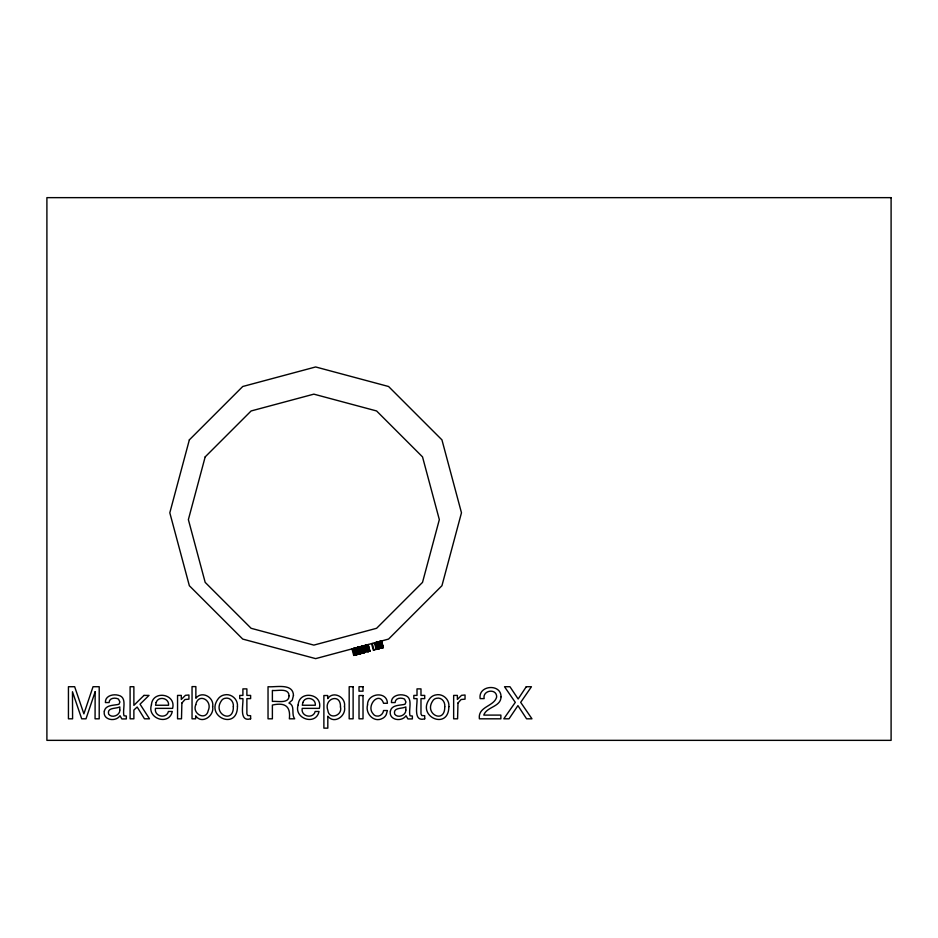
<?xml version="1.0" encoding="UTF-8"?>
<svg xmlns="http://www.w3.org/2000/svg" width="938" height="938" viewBox="0 0 938 938"><rect width="100%" height="100%" fill="white"/><g stroke="black" fill="none" stroke-linecap="round" stroke-linejoin="round"><path stroke-width="1.41" d="M358.551 654.149L361.986 653.235L360.204 646.692M367.602 651.722L370.018 651.078M383.372 647.501L380.441 648.287L378.706 641.733M381.614 640.947L383.29 647.525M381.414 641.006L383.173 647.548M381.262 641.041L383.021 647.595M381.063 641.1L382.81 647.654M380.828 641.158L382.669 647.689M380.558 641.229L382.294 647.783M380.253 641.311L381.965 647.877M379.925 641.404L381.637 647.97M379.632 641.486L381.391 648.029M379.468 641.522L381.215 648.076M379.362 641.557L381.133 648.099M379.128 641.615L380.875 648.17M378.929 641.662L380.687 648.217M377.826 641.967L379.597 648.51L376.666 649.295L375.036 642.718M377.639 642.014L379.398 648.568M377.486 642.049L379.245 648.604M377.287 642.108L379.034 648.662M377.053 642.167L378.893 648.697M376.771 642.249L378.542 648.791M376.443 642.331L378.237 648.873M376.15 642.413L377.862 648.979M375.857 642.495L377.615 649.049M375.352 642.624L377.099 649.178M375.188 642.671L376.912 649.237M374.461 642.87L376.208 649.424L373.312 650.198L371.554 643.644M372.257 643.456L374.004 650.011M368.165 644.547L369.959 651.089M368.036 644.582L369.807 651.136M367.86 644.64L369.642 651.183M367.579 644.711L369.361 651.253M367.485 644.734L369.185 651.3M368.341 648.721L369.044 651.335M367.11 644.84L368.845 651.394M366.852 644.91L368.611 651.453M366.652 644.957L368.353 651.523M366.535 644.992L368.282 651.547M366.195 645.074L368.095 651.593M366.078 645.11L367.837 651.664M365.926 645.156L367.708 651.699M364.671 645.485L366.43 652.039L365.773 652.215L364.026 645.661M363.229 645.872L364.988 652.426L363.006 652.954L361.247 646.411M363.029 645.93L364.776 652.485M362.936 645.954L364.694 652.508M362.643 646.036L364.436 652.578M362.373 646.106L364.132 652.66M362.115 646.176L363.874 652.719M361.904 646.235L363.651 652.778M359.969 646.751L361.869 653.258M359.77 646.798L361.517 653.352M359.512 646.868L361.224 653.434M359.219 646.95L361.036 653.481M359.137 646.974L360.896 653.528M358.961 647.021L360.649 653.587M358.515 647.138L360.274 653.692M358.14 647.243L359.899 653.786M358.07 647.255L359.653 653.856M357.812 647.326L359.5 653.892M357.554 647.396L359.266 653.962M357.495 647.408L358.914 652.649M357.261 647.478L359.019 654.02M357.061 647.525L358.82 654.079M356.827 647.595L358.668 654.114M357.718 654.372L355.924 647.83L357.847 654.337L353.743 655.439L351.985 648.885M355.795 647.865L357.484 654.443M355.572 647.924L357.202 654.513L356.053 650.609M355.209 648.029L356.968 654.572M354.799 648.135L356.546 654.689M354.318 648.264L355.725 653.505M354.271 648.275L356.03 654.83M353.884 648.381L355.631 654.935M353.614 648.451L355.373 655.005M353.251 648.545L355.01 655.099M352.688 648.697L354.435 655.252M95.16 691.74L95.066 718.813L99.205 718.813L99.205 686.722L93.038 686.722L83.881 713.853L74.665 686.722L68.439 686.722L68.439 718.813L72.589 718.813L72.472 691.74L81.7 718.813L86.003 718.813L95.16 691.74M340.471 706.971C342.827 715.647 329.027 720.243 327.866 710.441C323.446 698.353 341.069 692.76 340.471 706.971M195.772 704.743C191.704 713.818 206.09 721.299 208.224 710.605C212.949 700.17 198.082 692.338 195.772 704.743M212.645 706.666C214.485 715.964 201.787 724.746 195.667 715.823L195.667 718.813L192.044 718.813L192.044 686.604L195.866 686.604L195.866 698.259C201.834 690.309 214.497 697.38 212.645 706.666M237.443 706.619C237.279 731.101 204.109 716.257 218.636 698.235A9.661 9.661 0 0 1 224.276 694.952C231.323 693.194 238.229 699.455 237.443 706.619M367.555 704.848C365.011 713.63 374.098 723.21 382.716 718.285A8.032 8.032 0 0 0 386.257 714.557L387.394 710.535L383.572 710.535C383.114 714.053 379.843 716.913 376.232 715.975A4.819 4.819 0 0 1 373.043 713.724C365.785 705.775 379.21 690.45 383.572 703.277L387.394 703.277C387.242 690.755 367.168 693.088 367.555 704.848M448.868 706.619C448.692 731.101 415.522 716.257 430.05 698.235A9.661 9.661 0 0 1 435.701 694.952C442.736 693.194 449.654 699.455 448.868 706.619M151.44 704.872C146.715 718.684 169.227 726.082 172.287 711.473L168.418 711.473C166.518 719.258 153.867 716.667 155.462 708.366L172.615 708.366C176.367 693.499 152.366 689.946 151.44 704.872M298.178 704.872C293.453 718.684 315.977 726.082 319.026 711.473L315.168 711.473C313.257 719.258 300.606 716.667 302.212 708.366L319.354 708.366C323.118 693.499 299.105 689.946 298.178 704.872M344.481 706.595C346.544 715.823 334.303 724.699 327.819 716.186L327.819 728.146L323.88 728.146L323.88 695.527L327.702 695.527L327.702 698.622C333.4 690.251 346.216 697.333 344.481 706.595M289.056 695.785C289.139 704.098 277.226 700.838 272.383 701.425L272.383 690.45C277.214 691.2 288.845 687.495 289.056 695.785M104.329 711.133C102.5 720.15 115.726 722.319 120.005 715.717L121.87 718.954L126.337 718.918L126.337 716.022L123.992 715.776C122.128 709.515 127.826 697.169 118.211 695.234C112.982 693.803 104.962 695.89 105.408 702.562L109.078 702.562C109.171 697.837 115.21 697.333 118.481 699.068L119.912 701.987L118.974 704.262C114.096 705.564 105.642 704.59 104.329 711.133M390.372 711.133C388.543 720.15 401.757 722.319 406.037 715.717L407.913 718.954L412.368 718.918L412.368 716.022L410.023 715.776C408.159 709.515 413.857 697.169 404.255 695.234C399.013 693.803 391.005 695.89 391.439 702.562L395.109 702.562C395.215 697.837 401.241 697.333 404.524 699.068L405.955 701.987L405.005 704.262C400.127 705.564 391.685 704.59 390.372 711.133M501.021 696.793C500.974 707.006 486.658 706.595 483.774 715.096L500.869 715.096L500.869 718.813L479.388 718.813C477.735 706.349 494.209 706.595 496.671 696.969C496.823 688.082 482.331 690.028 484.149 698.622L480.15 698.622C477.958 684.998 501.255 683.392 501.021 696.793M233.339 706.736C233.703 724.453 212.234 714.064 221.321 700.921A5.347 5.347 0 0 1 224.886 698.341C229.998 696.875 233.996 701.882 233.339 706.736M444.753 706.736C445.116 724.453 423.659 714.064 432.735 700.921A5.347 5.347 0 0 1 436.299 698.341C441.423 696.875 445.409 701.882 444.753 706.736M293.465 695.375L292.281 700.088L288.939 703.043C295.036 705.259 291.636 712.845 293.84 717.382L294.696 718.813L289.361 718.813C290.78 706.267 285.046 702.222 272.383 705.048L272.383 718.813L268.034 718.813L268.034 686.722C275.62 687.448 293.008 682.829 293.465 695.375M119.806 710.078C120.123 715.424 111.634 718.602 108.62 714.111C106.826 707.158 116.031 708.987 119.806 706.912L119.806 710.078M405.837 710.078C406.154 715.424 397.665 718.602 394.664 714.111C392.858 707.158 402.062 708.987 405.837 706.912L405.837 710.078M181.89 703.008L181.491 718.813L177.552 718.813L177.552 695.41L181.292 695.41L181.292 699.455L185.466 695.316L188.937 694.999L188.937 699.15L185.021 699.514L181.89 703.008M457.979 703.008L457.58 718.813L453.652 718.813L453.652 695.41L457.381 695.41L457.381 699.455L461.566 695.316L465.037 694.999L465.037 699.15L461.109 699.514L457.979 703.008M156.118 702.492L155.567 705.247L168.57 705.247C169.344 697.978 158.37 695.656 156.118 702.492M302.857 702.492L302.317 705.247L315.32 705.247C316.083 697.978 305.12 695.656 302.857 702.492M189.347 439.875L169.813 512.793L189.347 585.711L242.731 639.083L315.649 658.628L388.567 639.083L441.939 585.711L461.473 512.793L441.939 439.875L388.567 386.503L315.649 366.957L242.731 386.503L189.347 439.875M205.176 456.888L188.374 519.629L205.176 582.369L251.114 628.296L313.855 645.11L376.595 628.296L422.522 582.369L439.336 519.629L422.522 456.888L376.595 410.961L313.855 394.148L251.114 410.961L205.176 456.888M526.277 686.722L518.151 698.998L509.955 686.722L504.515 686.722L515.29 702.363L503.788 718.813L509.041 718.813L517.928 705.622L526.581 718.813L531.975 718.813L520.684 702.363L531.459 686.722L526.277 686.722M143.971 695.41L133.876 705.353L133.876 686.722L130.101 686.722L130.101 718.813L133.876 718.813L133.876 710.031L137.171 707.018L144.475 718.813L149.494 718.813L140.032 704.18L149.001 695.41L143.971 695.41M250.622 718.813C238.686 722.272 243.505 704.579 242.907 698.622L239.741 698.622L239.741 695.41L242.907 695.41L242.907 688.879L246.882 688.879L246.882 695.41L250.622 695.41L250.622 698.622L246.882 698.622L246.882 713.9L247.714 715.542L250.622 715.717L250.622 718.813M424.715 718.813C412.779 722.272 417.598 704.579 417.011 698.622L413.834 698.622L413.834 695.41L417.011 695.41L417.011 688.879L420.986 688.879L420.986 695.41L424.715 695.41L424.715 698.622L420.986 698.622L420.986 713.9L421.807 715.542L424.715 715.717L424.715 718.813M891.1 197.648L46.9 197.648L46.9 740.352L891.1 740.352L891.1 197.648M353.122 686.722L349.182 686.722L349.182 718.813L353.122 718.813L353.122 686.722M363.018 686.722L359.019 686.722L359.019 691.177L363.018 691.177L363.018 686.722M363.018 695.527L359.019 695.527L359.019 718.813L363.018 718.813L363.018 695.527M377.439 649.084L375.692 642.542L377.346 649.119"/></g></svg>
